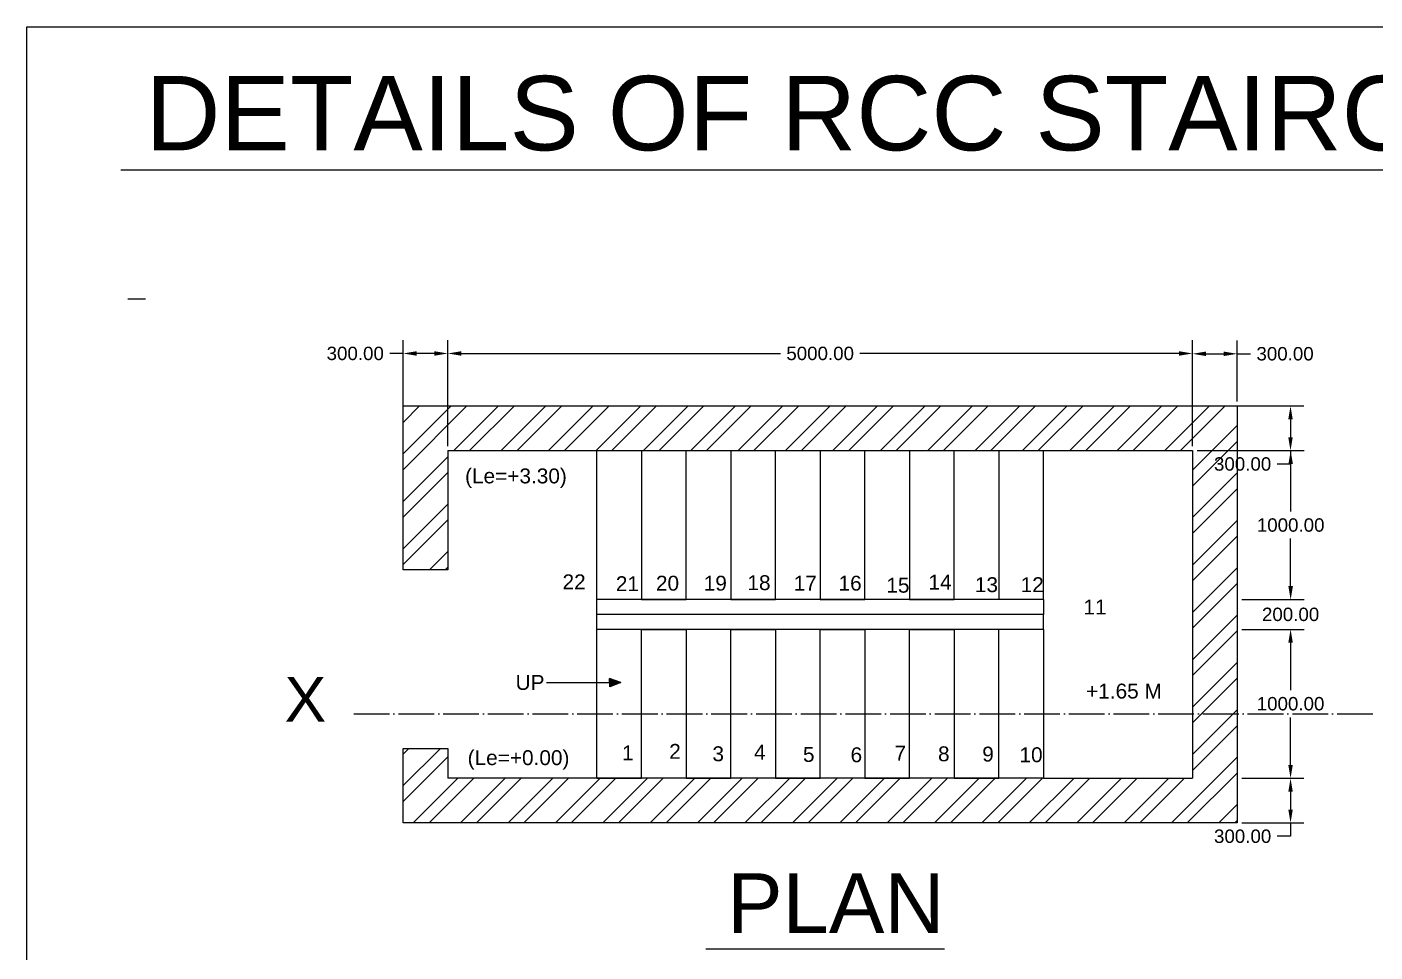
# Model space of a CAD drawing. Header units: millimetres. Extents: x -15359 to 171203, y -161916 to 32466.
# Drawn here: x -15359 to -6308, y 20022 to 26234 of the extents above; entities that cross this region are included whole.
import ezdxf

# ---------------------------------------------------------------- set-up
doc = ezdxf.new("R2010")
doc.units = ezdxf.units.MM
doc.header["$MEASUREMENT"] = 0
doc.linetypes.add('ACAD_ISO04W100', pattern=[30, 24, -3, 0, -3])
doc.styles.get("Standard").update_dxf_attribs({"font": 'Arial.ttf'})
doc.dimstyles.get("Standard").update_dxf_attribs({"dimtxt": 0.18, "dimasz": 0.18, "dimexe": 0.18, "dimexo": 0.0625, "dimgap": 0.09, "dimtad": 0, "dimtih": 1, "dimtoh": 1, "dimzin": 0, "dimdsep": 46, "dimtxsty": 'Standard', "dimcen": 0.09, "dimadec": 0, "dimazin": 0, "dimtfac": 1, "dimtofl": 0, "dimtmove": 0, "dimatfit": 3, "dimfxl": 0, "dimtolj": 1, "dimtzin": 0, "dimarcsym": 0})

# ---------------------------------------------------------------- blocks, each defined once
blk = doc.blocks.new('*D272')
at = {"color": 0, "lineweight": -2}
for p, q in [((-12833.5, 23420), (-12833.5, 24131.4)), ((-12533.5, 23420), (-12533.5, 24131.4)), ((-12833.5, 24041.4), (-12923.5, 24041.4)), ((-12623.5, 24041.4), (-12743.5, 24041.4))]:
    blk.add_line(p, q, dxfattribs=at)
at = {"color": 0}
for points in [[(-12743.5, 24056.4), (-12743.5, 24026.4), (-12833.5, 24041.4)], [(-12623.5, 24056.4), (-12623.5, 24026.4), (-12533.5, 24041.4)]]:
    blk.add_solid(points, dxfattribs=at)
at = {"layer": 'Defpoints', "color": 0}
for p in [(-12833.5, 24041.4), (-12833.5, 23388.8), (-12533.5, 23388.8)]:
    blk.add_point(p, dxfattribs=at)
at = {"color": 0, "insert": (-13155.2, 24041.4), "char_height": 90, "attachment_point": 5}
blk.add_mtext('\\A1;300.00', dxfattribs=at)
blk = doc.blocks.new('*D273')
at = {"color": 0, "lineweight": -2}
for p, q in [((-12533.5, 23420), (-12533.5, 24131.4)), ((-7533.5, 23420), (-7533.5, 24131.4)), ((-12443.5, 24041.4), (-10300.2, 24041.4)), ((-7623.5, 24041.4), (-9766.9, 24041.4))]:
    blk.add_line(p, q, dxfattribs=at)
at = {"color": 0}
for points in [[(-12443.5, 24056.4), (-12443.5, 24026.4), (-12533.5, 24041.4)], [(-7623.5, 24056.4), (-7623.5, 24026.4), (-7533.5, 24041.4)]]:
    blk.add_solid(points, dxfattribs=at)
at = {"layer": 'Defpoints', "color": 0}
for p in [(-7533.5, 24041.4), (-12533.5, 23388.8), (-7533.5, 23388.8)]:
    blk.add_point(p, dxfattribs=at)
at = {"color": 0, "insert": (-10033.5, 24041.4), "char_height": 90, "attachment_point": 5}
blk.add_mtext('\\A1;5000.00', dxfattribs=at)
blk = doc.blocks.new('*D274')
at = {"color": 0, "lineweight": -2}
for p, q in [((-7533.5, 23720), (-7533.5, 24129.1)), ((-7233.5, 23720), (-7233.5, 24129.1)), ((-7443.5, 24039.1), (-7323.5, 24039.1)), ((-7233.5, 24039.1), (-7143.5, 24039.1))]:
    blk.add_line(p, q, dxfattribs=at)
at = {"color": 0}
for points in [[(-7443.5, 24054.1), (-7443.5, 24024.1), (-7533.5, 24039.1)], [(-7323.5, 24054.1), (-7323.5, 24024.1), (-7233.5, 24039.1)]]:
    blk.add_solid(points, dxfattribs=at)
at = {"layer": 'Defpoints', "color": 0}
for p in [(-7233.5, 24039.1), (-7533.5, 23688.8), (-7233.5, 23688.8)]:
    blk.add_point(p, dxfattribs=at)
at = {"color": 0, "insert": (-6911.9, 24039.1), "char_height": 90, "attachment_point": 5}
blk.add_mtext('\\A1;300.00', dxfattribs=at)
blk = doc.blocks.new('*D266')
at = {"color": 0, "lineweight": -2}
for p, q in [((-7502.3, 23688.8), (-6785.2, 23688.8)), ((-6875.2, 23598.8), (-6875.2, 23478.8)), ((-7502.3, 23388.8), (-6785.2, 23388.8)), ((-6875.2, 23388.8), (-6875.2, 23298.8)), ((-6875.2, 23298.8), (-6965.2, 23298.8))]:
    blk.add_line(p, q, dxfattribs=at)
at = {"color": 0}
for points in [[(-6890.2, 23598.8), (-6860.2, 23598.8), (-6875.2, 23688.8)], [(-6890.2, 23478.8), (-6860.2, 23478.8), (-6875.2, 23388.8)]]:
    blk.add_solid(points, dxfattribs=at)
at = {"layer": 'Defpoints', "color": 0}
for p in [(-7533.5, 23688.8), (-7533.5, 23388.8), (-6875.2, 23388.8)]:
    blk.add_point(p, dxfattribs=at)
at = {"color": 0, "insert": (-7196.9, 23298.8), "char_height": 90, "attachment_point": 5}
blk.add_mtext('\\A1;300.00', dxfattribs=at)
blk = doc.blocks.new('*D267')
at = {"color": 0, "lineweight": -2}
for p, q in [((-7202.3, 21188.8), (-6785, 21188.8)), ((-6875, 21098.8), (-6875, 20978.8)), ((-7202.3, 20888.8), (-6785, 20888.8)), ((-6875, 20888.8), (-6875, 20798.8)), ((-6875, 20798.8), (-6965, 20798.8))]:
    blk.add_line(p, q, dxfattribs=at)
at = {"color": 0}
for points in [[(-6890, 21098.8), (-6860, 21098.8), (-6875, 21188.8)], [(-6890, 20978.8), (-6860, 20978.8), (-6875, 20888.8)]]:
    blk.add_solid(points, dxfattribs=at)
at = {"layer": 'Defpoints', "color": 0}
for p in [(-7233.5, 21188.8), (-7233.5, 20888.8), (-6875, 20888.8)]:
    blk.add_point(p, dxfattribs=at)
at = {"color": 0, "insert": (-7196.7, 20798.8), "char_height": 90, "attachment_point": 5}
blk.add_mtext('\\A1;300.00', dxfattribs=at)
blk = doc.blocks.new('*D263')
at = {"color": 0, "lineweight": -2}
for p, q in [((-6874.7, 22478.8), (-6874.7, 22568.8)), ((-7202.3, 22388.8), (-6784.7, 22388.8)), ((-7202.3, 22188.8), (-6784.7, 22188.8)), ((-6874.7, 22098.8), (-6874.7, 22008.8))]:
    blk.add_line(p, q, dxfattribs=at)
at = {"color": 0}
for points in [[(-6889.7, 22478.8), (-6859.7, 22478.8), (-6874.7, 22388.8)], [(-6889.7, 22098.8), (-6859.7, 22098.8), (-6874.7, 22188.8)]]:
    blk.add_solid(points, dxfattribs=at)
at = {"layer": 'Defpoints', "color": 0}
for p in [(-7233.5, 22388.8), (-7233.5, 22188.8), (-6874.7, 22188.8)]:
    blk.add_point(p, dxfattribs=at)
at = {"color": 0, "insert": (-6874.7, 22288.8), "char_height": 90, "attachment_point": 5}
blk.add_mtext('\\A1;200.00', dxfattribs=at)
blk = doc.blocks.new('*D264')
at = {"color": 0, "lineweight": -2}
for p, q in [((-7202.3, 23388.8), (-6784.3, 23388.8)), ((-6874.3, 23298.8), (-6874.3, 22979.7)), ((-6874.3, 22478.8), (-6874.3, 22797.8)), ((-7202.3, 22388.8), (-6784.3, 22388.8))]:
    blk.add_line(p, q, dxfattribs=at)
at = {"color": 0}
for points in [[(-6889.3, 23298.8), (-6859.3, 23298.8), (-6874.3, 23388.8)], [(-6889.3, 22478.8), (-6859.3, 22478.8), (-6874.3, 22388.8)]]:
    blk.add_solid(points, dxfattribs=at)
at = {"layer": 'Defpoints', "color": 0}
for p in [(-7233.5, 23388.8), (-7233.5, 22388.8), (-6874.3, 22388.8)]:
    blk.add_point(p, dxfattribs=at)
at = {"color": 0, "insert": (-6874.3, 22888.8), "char_height": 90, "attachment_point": 5}
blk.add_mtext('\\A1;1000.00', dxfattribs=at)
blk = doc.blocks.new('*D265')
at = {"color": 0, "lineweight": -2}
for p, q in [((-7202.3, 22188.8), (-6785, 22188.8)), ((-6875, 22098.8), (-6875, 21779.7)), ((-6875, 21278.8), (-6875, 21597.8)), ((-7202.3, 21188.8), (-6785, 21188.8))]:
    blk.add_line(p, q, dxfattribs=at)
at = {"color": 0}
for points in [[(-6890, 22098.8), (-6860, 22098.8), (-6875, 22188.8)], [(-6890, 21278.8), (-6860, 21278.8), (-6875, 21188.8)]]:
    blk.add_solid(points, dxfattribs=at)
at = {"layer": 'Defpoints', "color": 0}
for p in [(-7233.5, 22188.8), (-7233.5, 21188.8), (-6875, 21188.8)]:
    blk.add_point(p, dxfattribs=at)
at = {"color": 0, "insert": (-6875, 21688.8), "char_height": 90, "attachment_point": 5}
blk.add_mtext('\\A1;1000.00', dxfattribs=at)

msp = doc.modelspace()

# ---------------------------------------------------------------- hatches: boundary and pattern name
h = msp.add_hatch()
h.set_pattern_fill('ANSI32', color=256, scale=600)
h.set_pattern_definition([(45, (-14708.56, 16400.25), (-159.099, 159.099), []), (45, (-14602.5, 16400.25), (-159.099, 159.099), [])])
h.paths.add_polyline_path([(-12833.53876, 22588.79252), (-12833.53876, 23688.79252), (-7233.53876, 23688.79252), (-7233.53876, 20888.79252), (-12833.53876, 20888.79252), (-12833.53876, 21388.79252), (-12533.53876, 21388.79252), (-12533.53876, 21188.79252), (-11533.53876, 21188.79252), (-8533.53876, 21188.79252), (-7533.53876, 21188.79252), (-7533.53876, 22188.79252), (-7533.53876, 22388.79252), (-7533.53876, 23388.79252), (-12533.53876, 23388.79252), (-12533.53876, 22588.79252)])
h = msp.add_hatch(color=256)
h.dxf.hatch_style = 1
h.paths.add_polyline_path([(-11371.75534, 21830.72089), (-11446.93718, 21858.06482), (-11446.47026, 21802.12578)])

# ---------------------------------------------------------------- linework, layer by layer
for p, q in [((-14728.65134, 25274.43094), (651.91134, 25274.43094)), ((-14681.85977, 24409.21293), (-14564.44524, 24409.21293)), ((-12833.53876, 22588.79252), (-12833.53876, 23688.79252)), ((-12833.53876, 23688.79252), (-7233.53876, 23688.79252)), ((-7233.53876, 23688.79252), (-7233.53876, 20888.79252)), ((-12533.53876, 23388.79252), (-7533.53876, 23388.79252)), ((-12533.53876, 23388.79252), (-12533.53876, 22588.79252)), ((-11533.53876, 23388.79252), (-11233.53876, 23388.79252)), ((-11533.53876, 22388.79252), (-11533.53876, 23388.79252)), ((-11233.53876, 23388.79252), (-11233.53876, 22388.79252)), ((-10933.53876, 22388.79252), (-10933.53876, 23388.79252)), ((-10933.53876, 23388.79252), (-10633.53876, 23388.79252)), ((-10633.53876, 23388.79252), (-10633.53876, 22388.79252)), ((-10333.53876, 22388.79252), (-10333.53876, 23388.79252)), ((-10333.53876, 23388.79252), (-10033.53876, 23388.79252)), ((-10033.53876, 23388.79252), (-10033.53876, 22388.79252)), ((-9733.53876, 22388.79252), (-9733.53876, 23388.79252)), ((-9733.53876, 23388.79252), (-9433.53876, 23388.79252)), ((-9433.53876, 23388.79252), (-9433.53876, 22388.79252)), ((-9133.53876, 22388.79252), (-9133.53876, 23388.79252)), ((-9133.53876, 23388.79252), (-8833.53876, 23388.79252)), ((-8833.53876, 23388.79252), (-8833.53876, 22388.79252)), ((-8533.53876, 22388.79252), (-8533.53876, 23388.79252)), ((-7533.53876, 23388.79252), (-7533.53876, 22388.79252)), ((-12533.53876, 22588.79252), (-12833.53876, 22588.79252)), ((-11533.53876, 21188.79252), (-11533.53876, 22388.79252)), ((-8533.53876, 22388.79252), (-11533.53876, 22388.79252)), ((-11233.53876, 22388.79252), (-10933.53876, 22388.79252)), ((-10633.53876, 22388.79252), (-10333.53876, 22388.79252)), ((-10033.53876, 22388.79252), (-9733.53876, 22388.79252)), ((-9433.53876, 22388.79252), (-9133.53876, 22388.79252)), ((-8533.53876, 22388.79252), (-8533.53876, 22288.79252)), ((-7533.53876, 22388.79252), (-7533.53876, 22188.79252)), ((-8533.53876, 22288.79252), (-11533.53876, 22288.79252)), ((-8533.53876, 22188.79252), (-8533.53876, 22288.79252)), ((-8533.53876, 22188.79252), (-11533.53876, 22188.79252)), ((-11233.53876, 21188.79252), (-11233.53876, 22188.79252)), ((-11233.53876, 22188.79252), (-10933.53876, 22188.79252)), ((-10933.53876, 22188.79252), (-10933.53876, 21188.79252)), ((-10633.53876, 21188.79252), (-10633.53876, 22188.79252)), ((-10633.53876, 22188.79252), (-10333.53876, 22188.79252)), ((-10333.53876, 22188.79252), (-10333.53876, 21188.79252)), ((-10033.53876, 21188.79252), (-10033.53876, 22188.79252)), ((-10033.53876, 22188.79252), (-9733.53876, 22188.79252)), ((-9733.53876, 22188.79252), (-9733.53876, 21188.79252)), ((-9433.53876, 21188.79252), (-9433.53876, 22188.79252)), ((-9433.53876, 22188.79252), (-9133.53876, 22188.79252)), ((-9133.53876, 22188.79252), (-9133.53876, 21188.79252)), ((-8833.53876, 21188.79252), (-8833.53876, 22188.79252)), ((-8533.53876, 22188.79252), (-8533.53876, 21188.79252)), ((-7533.53876, 22188.79252), (-7533.53876, 21188.79252)), ((-11870.42646, 21830.72089), (-11371.75534, 21830.72089)), ((-11371.75534, 21830.72089), (-11446.93718, 21858.06482)), ((-11446.47026, 21802.12578), (-11446.93718, 21858.06482)), ((-11371.75534, 21830.72089), (-11446.47026, 21802.12578)), ((-12833.53876, 20888.79252), (-12833.53876, 21388.79252)), ((-12833.53876, 21388.79252), (-12533.53876, 21388.79252)), ((-12533.53876, 21388.79252), (-12533.53876, 21188.79252)), ((-11533.53876, 21188.79252), (-12533.53876, 21188.79252)), ((-8533.53876, 21188.79252), (-11533.53876, 21188.79252)), ((-11533.53876, 21188.79252), (-11233.53876, 21188.79252)), ((-10933.53876, 21188.79252), (-10633.53876, 21188.79252)), ((-10333.53876, 21188.79252), (-10033.53876, 21188.79252)), ((-9733.53876, 21188.79252), (-9433.53876, 21188.79252)), ((-9133.53876, 21188.79252), (-8833.53876, 21188.79252)), ((-8533.53876, 21188.79252), (-7533.53876, 21188.79252)), ((-7233.53876, 20888.79252), (-12833.53876, 20888.79252)), ((-10802.02948, 20042.91603), (-9197.99599, 20042.91603))]:
    msp.add_line(p, q)
at = {"linetype": 'ACAD_ISO04W100', "ltscale": 10}
msp.add_line((-13165.12977, 21621.96351), (-6312.4237, 21621.96351), dxfattribs=at)
msp.add_lwpolyline([(-15359.45508, 26234.31502), (1270.95297, 26234.31502), (1270.95297, 13541.94476), (-15359.45508, 13541.94476)], close=True)

# ---------------------------------------------------------------- texts
at = {"attachment_point": 1}
for s, width, heights, insert, char_height in [('DETAILS OF RCC STAIRCASE(DOG LEGGED)', 16518.4880862, [0], (-14564.44524, 25905.66149), 500), ('(Le=+3.30)', 778.6930433, [0], (-12417.85371, 23269.08945), 100), ('22', 258.0625739, [0], (-11763.35341, 22557.83979), 100), ('21', 171.9672256, [0], (-11405.50599, 22545.26935), 100), ('20', 148.4033098, [0], (-11136.30926, 22548.71889), 100), ('19', 141.5007933, [0], (-10815.34395, 22548.71889), 100), ('18', 188.4498263, [0], (-10521.98859, 22552.16846), 100), ('17', 1298.0031321, [0], (-10211.37699, 22548.71889), 100), ('16', 176.6653142, [0], (-9910.20407, 22548.83859), 100), ('14', 127.6958739, [0], (-9306.23712, 22555.73771), 100), ('13', 120.7934142, [0], (-8994.69043, 22538.67287), 100), ('12', 117.3421559, [0], (-8687.53004, 22538.67287), 100), ('15', 100.0859214, [0], (-9589.23876, 22535.04044), 100), ('11', 270.5643119, [0], (-8265.7734, 22388.66959), 100), ('X', 391.997986, [0], (-13629.71999, 21868.65566), 300), ('UP', 211.3966392, [0], (-12078.60295, 21882.0972), 100), ('+1.65 M', 1935.4585186, [0], (-8247.88222, 21824.17223), 100), ('(Le=+0.00)', 866.8673714, [0], (-12400.40613, 21376.95851), 100), ('1', 129.8623406, [500], (-11363.4011, 21409.48489), 100), ('2', 108.8159021, [0], (-11047.07113, 21419.12942), 100), ('3', 108.8159021, [0], (-10756.89537, 21403.01646), 100), ('4', 107.249131, [0], (-10477.37156, 21413.18872), 100), ('5', 82.0140414, [0], (-10149.015, 21398.50319), 100), ('6', 95.8317751, [0], (-9829.37054, 21396.40131), 100), ('7', 98.8374345, [0], (-9534.44096, 21407.05268), 100), ('8', 77.8081931, [0], (-9242.13445, 21402.84892), 100), ('9', 79.911174, [0], (-8945.15818, 21400.87201), 100), ('10', 118.2837682, [0], (-8695.17653, 21396.66518), 100), ('PLAN', 1612.6001074, [0], (-10658.36213, 20550.05877), 400)]:
    msp.add_mtext_dynamic_manual_height_columns(s, width=width, gutter_width=2500, heights=heights, dxfattribs=dict(at, insert=insert, char_height=char_height))

# ---------------------------------------------------------------- dimensions: what is measured, and where the dimension line sits
for base, p1, p2, picture, middle in [((-12833.53876, 24041.3533), (-12533.53876, 23388.79252), (-12833.53876, 23388.79252), '*D272', (-13155.16905, 24041.3533)), ((-7533.53876, 24041.3533), (-12533.53876, 23388.79252), (-7533.53876, 23388.79252), '*D273', (-10033.53876, 24041.3533)), ((-7233.53876, 24039.06745), (-7533.53876, 23688.79252), (-7233.53876, 23688.79252), '*D274', (-6911.90847, 24039.06745))]:
    dim = msp.add_linear_dim(base=base, p1=p1, p2=p2, dimstyle='Standard', override={"dimscale": 500})
    dim.commit()
    dim.dimension.update_dxf_attribs({"geometry": picture, "text_midpoint": middle})
for base, p1, p2, picture, middle in [((-6875.222, 23388.79252), (-7533.53876, 23688.79252), (-7533.53876, 23388.79252), '*D266', (-7196.85228, 23298.79252)), ((-6874.282, 22388.79252), (-7233.53876, 23388.79252), (-7233.53876, 22388.79252), '*D264', (-6874.282, 22888.79252)), ((-6874.662, 22188.79252), (-7233.53876, 22388.79252), (-7233.53876, 22188.79252), '*D263', (-6874.662, 22288.79252)), ((-6875.042, 21188.79252), (-7233.53876, 22188.79252), (-7233.53876, 21188.79252), '*D265', (-6875.042, 21688.79252)), ((-6875.042, 20888.79252), (-7233.53876, 21188.79252), (-7233.53876, 20888.79252), '*D267', (-7196.67228, 20798.79252))]:
    dim = msp.add_linear_dim(base=base, p1=p1, p2=p2, angle=90, dimstyle='Standard', override={"dimscale": 500})
    dim.commit()
    dim.dimension.update_dxf_attribs({"geometry": picture, "text_midpoint": middle})

doc.saveas('drawing.dxf')
